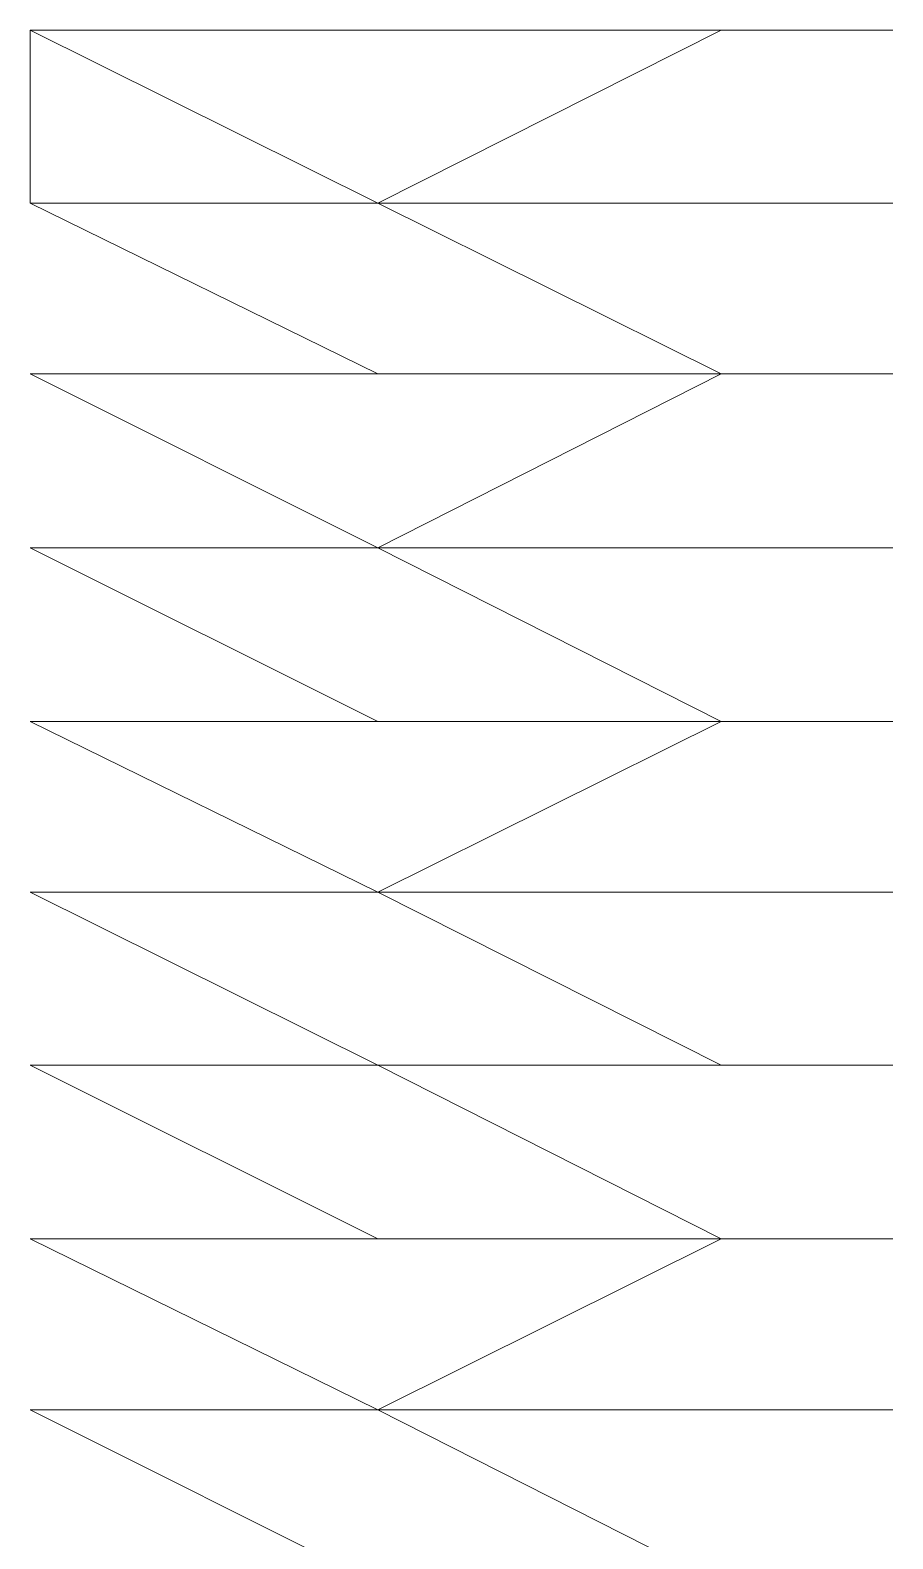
# Model space of a CAD drawing. Header units: millimetres. Extents: x 0 to 17945, y -132 to 1785.
# Drawn here: x 9918.867 to 9919.531, y 130.414 to 131.574 of the extents above; entities that cross this region are included whole.
import ezdxf

# ---------------------------------------------------------------- set-up
doc = ezdxf.new("R2010")
doc.units = ezdxf.units.MM

# ---------------------------------------------------------------- blocks, each defined once
blk = doc.blocks.new('TCR_GROWATT_40KTL3_X_FRONT')
at = {"color": 1, "lineweight": 9}
for points in [[(474.6896, 131.5743), (474.9572, 131.5743), (475.2215, 131.5743), (475.3534, 131.5743)], [(475.3534, 131.5743), (475.0886, 131.5743), (474.8234, 131.5743), (474.6896, 131.5743)], [(474.6896, 131.5743), (474.9572, 131.5743), (475.2215, 131.5743), (475.3534, 131.5743)], [(475.3534, 131.5743), (475.0886, 131.5743), (474.8234, 131.5743), (474.6896, 131.5743)], [(474.6896, 131.5743), (474.9572, 131.5743), (475.2215, 131.5743), (475.3534, 131.5743)], [(475.3534, 131.5743), (475.0886, 131.5743), (474.8234, 131.5743), (474.6896, 131.5743)], [(474.6896, 131.5743), (474.9572, 131.5743), (475.2215, 131.5743), (475.3534, 131.5743)], [(475.3534, 131.5743), (475.0886, 131.5743), (474.8234, 131.5743), (474.6896, 131.5743)], [(474.6896, 131.5743), (474.9572, 131.5743), (475.2215, 131.5743), (475.3534, 131.5743)], [(475.3534, 131.5743), (475.0886, 131.5743), (474.8234, 131.5743), (474.6896, 131.5743)], [(474.6896, 131.5743), (474.9572, 131.5743), (475.2215, 131.5743), (475.3534, 131.5743)], [(475.3534, 131.5743), (475.0886, 131.5743), (474.8234, 131.5743), (474.6896, 131.5743)], [(474.6896, 131.5743), (474.9572, 131.5743), (475.2215, 131.5743), (475.3534, 131.5743)], [(475.3534, 131.5743), (475.0886, 131.5743), (474.8234, 131.5743), (474.6896, 131.5743)], [(474.6896, 131.5743), (474.9572, 131.5743), (475.2215, 131.5743), (475.3534, 131.5743)], [(475.3534, 131.5743), (475.0886, 131.5743), (474.8234, 131.5743), (474.6896, 131.5743)], [(474.6896, 131.5743), (474.9572, 131.5743), (475.2215, 131.5743), (475.3534, 131.5743)], [(475.3534, 131.5743), (475.0886, 131.5743), (474.8234, 131.5743), (474.6896, 131.5743)], [(474.6896, 131.5743), (474.9572, 131.5743), (475.2215, 131.5743), (475.3534, 131.5743)], [(475.3534, 131.5743), (475.0886, 131.5743), (474.8234, 131.5743), (474.6896, 131.5743)], [(474.6896, 131.5743), (474.9572, 131.5743), (475.2215, 131.5743), (475.3534, 131.5743)], [(475.3534, 131.5743), (475.0886, 131.5743), (474.8234, 131.5743), (474.6896, 131.5743)], [(474.6896, 131.5743), (474.9572, 131.5743), (475.2215, 131.5743), (475.3534, 131.5743)], [(475.3534, 131.5743), (475.0886, 131.5743), (474.8234, 131.5743), (474.6896, 131.5743)], [(474.6896, 131.5743), (474.9572, 131.5743), (475.2215, 131.5743), (475.3534, 131.5743)], [(475.3534, 131.5743), (475.0886, 131.5743), (474.8234, 131.5743), (474.6896, 131.5743)], [(474.6896, 131.5743), (474.9572, 131.5743), (475.2215, 131.5743), (475.3534, 131.5743)], [(475.3534, 131.5743), (475.0886, 131.5743), (474.8234, 131.5743), (474.6896, 131.5743)], [(474.6896, 131.5743), (474.9572, 131.5743), (475.2215, 131.5743), (475.3534, 131.5743)], [(475.3534, 131.5743), (475.0886, 131.5743), (474.8234, 131.5743), (474.6896, 131.5743)], [(474.6896, 131.5743), (474.9572, 131.5743), (475.2215, 131.5743), (475.3534, 131.5743)], [(475.3534, 131.5743), (475.0886, 131.5743), (474.8234, 131.5743), (474.6896, 131.5743)], [(474.6896, 131.5743), (474.9572, 131.5743), (475.2215, 131.5743), (475.3534, 131.5743)], [(475.3534, 131.5743), (475.0886, 131.5743), (474.8234, 131.5743), (474.6896, 131.5743)], [(474.6896, 131.5743), (474.9572, 131.5743), (475.2215, 131.5743), (475.3534, 131.5743)], [(475.3534, 131.5743), (475.0886, 131.5743), (474.8234, 131.5743), (474.6896, 131.5743)], [(474.6896, 131.5743), (474.9572, 131.5743), (475.2215, 131.5743), (475.3534, 131.5743)], [(475.3534, 131.5743), (475.0886, 131.5743), (474.8234, 131.5743), (474.6896, 131.5743)], [(474.6896, 131.5743), (474.9572, 131.5743), (475.2215, 131.5743), (475.3534, 131.5743)], [(475.3534, 131.5743), (475.0886, 131.5743), (474.8234, 131.5743), (474.6896, 131.5743)], [(474.6896, 131.5743), (474.9572, 131.5743), (475.2215, 131.5743), (475.3534, 131.5743)], [(475.3534, 131.5743), (475.0886, 131.5743), (474.8234, 131.5743), (474.6896, 131.5743)], [(474.6896, 131.5743), (474.9572, 131.5743), (475.2215, 131.5743), (475.3534, 131.5743)], [(475.3534, 131.5743), (475.0886, 131.5743), (474.8234, 131.5743), (474.6896, 131.5743)], [(474.6896, 131.5743), (474.9572, 131.5743), (475.2215, 131.5743), (475.3534, 131.5743)], [(475.3534, 131.5743), (475.0886, 131.5743), (474.8234, 131.5743), (474.6896, 131.5743)], [(474.6896, 131.5743), (474.9572, 131.5743), (475.2215, 131.5743), (475.3534, 131.5743)], [(475.3534, 131.5743), (475.0886, 131.5743), (474.8234, 131.5743), (474.6896, 131.5743)], [(474.6896, 131.5743), (474.9572, 131.5743), (475.2215, 131.5743), (475.3534, 131.5743)], [(475.3534, 131.5743), (475.0886, 131.5743), (474.8234, 131.5743), (474.6896, 131.5743)], [(474.6896, 131.5743), (474.9572, 131.5743), (475.2215, 131.5743), (475.3534, 131.5743)], [(475.3534, 131.5743), (475.0886, 131.5743), (474.8234, 131.5743), (474.6896, 131.5743)], [(474.6896, 131.5743), (474.9572, 131.5743), (475.2215, 131.5743), (475.3534, 131.5743)], [(475.3534, 131.5743), (475.0886, 131.5743), (474.8234, 131.5743), (474.6896, 131.5743)], [(474.6896, 131.5743), (474.9572, 131.5743), (475.2215, 131.5743), (475.3534, 131.5743)], [(475.3534, 131.5743), (475.0886, 131.5743), (474.8234, 131.5743), (474.6896, 131.5743)], [(474.6896, 131.5743), (474.9572, 131.5743), (475.2215, 131.5743), (475.3534, 131.5743)], [(475.3534, 131.5743), (475.0886, 131.5743), (474.8234, 131.5743), (474.6896, 131.5743)], [(474.6896, 131.5743), (474.9572, 131.5743), (475.2215, 131.5743), (475.3534, 131.5743)], [(475.3534, 131.5743), (475.0886, 131.5743), (474.8234, 131.5743), (474.6896, 131.5743)], [(474.6896, 131.4411), (474.9572, 131.4411), (475.2215, 131.4411), (475.3534, 131.4411)], [(475.3534, 131.4411), (475.0886, 131.4411), (474.8234, 131.4411), (474.6896, 131.4411)], [(474.6896, 131.4411), (474.9572, 131.4411), (475.2215, 131.4411), (475.3534, 131.4411)], [(475.3534, 131.4411), (475.0886, 131.4411), (474.8234, 131.4411), (474.6896, 131.4411)], [(474.6896, 131.4411), (474.9572, 131.4411), (475.2215, 131.4411), (475.3534, 131.4411)], [(475.3534, 131.4411), (475.0886, 131.4411), (474.8234, 131.4411), (474.6896, 131.4411)], [(474.6896, 131.4411), (474.9572, 131.4411), (475.2215, 131.4411), (475.3534, 131.4411)], [(475.3534, 131.4411), (475.0886, 131.4411), (474.8234, 131.4411), (474.6896, 131.4411)], [(474.6896, 131.4411), (474.9572, 131.4411), (475.2215, 131.4411), (475.3534, 131.4411)], [(475.3534, 131.4411), (475.0886, 131.4411), (474.8234, 131.4411), (474.6896, 131.4411)], [(474.6896, 131.4411), (474.9572, 131.4411), (475.2215, 131.4411), (475.3534, 131.4411)], [(475.3534, 131.4411), (475.0886, 131.4411), (474.8234, 131.4411), (474.6896, 131.4411)], [(474.6896, 131.4411), (474.9572, 131.4411), (475.2215, 131.4411), (475.3534, 131.4411)], [(475.3534, 131.4411), (475.0886, 131.4411), (474.8234, 131.4411), (474.6896, 131.4411)], [(474.6896, 131.4411), (474.9572, 131.4411), (475.2215, 131.4411), (475.3534, 131.4411)], [(475.3534, 131.4411), (475.0886, 131.4411), (474.8234, 131.4411), (474.6896, 131.4411)], [(474.6896, 131.4411), (474.9572, 131.4411), (475.2215, 131.4411), (475.3534, 131.4411)], [(475.3534, 131.4411), (475.0886, 131.4411), (474.8234, 131.4411), (474.6896, 131.4411)], [(474.6896, 131.4411), (474.9572, 131.4411), (475.2215, 131.4411), (475.3534, 131.4411)], [(475.3534, 131.4411), (475.0886, 131.4411), (474.8234, 131.4411), (474.6896, 131.4411)], [(474.6896, 131.4411), (474.9572, 131.4411), (475.2215, 131.4411), (475.3534, 131.4411)], [(475.3534, 131.4411), (475.0886, 131.4411), (474.8234, 131.4411), (474.6896, 131.4411)], [(474.6896, 131.4411), (474.9572, 131.4411), (475.2215, 131.4411), (475.3534, 131.4411)], [(475.3534, 131.4411), (475.0886, 131.4411), (474.8234, 131.4411), (474.6896, 131.4411)], [(474.6896, 131.4411), (474.9572, 131.4411), (475.2215, 131.4411), (475.3534, 131.4411)], [(475.3534, 131.4411), (475.0886, 131.4411), (474.8234, 131.4411), (474.6896, 131.4411)], [(474.6896, 131.4411), (474.9572, 131.4411), (475.2215, 131.4411), (475.3534, 131.4411)], [(475.3534, 131.4411), (475.0886, 131.4411), (474.8234, 131.4411), (474.6896, 131.4411)], [(474.6896, 131.4411), (474.9572, 131.4411), (475.2215, 131.4411), (475.3534, 131.4411)], [(475.3534, 131.4411), (475.0886, 131.4411), (474.8234, 131.4411), (474.6896, 131.4411)], [(474.6896, 131.31), (474.9572, 131.31), (475.2215, 131.31), (475.3534, 131.31)], [(475.3534, 131.31), (475.0886, 131.31), (474.8234, 131.31), (474.6896, 131.31)], [(474.6896, 131.31), (474.9572, 131.31), (475.2215, 131.31), (475.3534, 131.31)], [(475.3534, 131.31), (475.0886, 131.31), (474.8234, 131.31), (474.6896, 131.31)], [(474.6896, 131.31), (474.9572, 131.31), (475.2215, 131.31), (475.3534, 131.31)], [(475.3534, 131.31), (475.0886, 131.31), (474.8234, 131.31), (474.6896, 131.31)], [(474.6896, 131.31), (474.9572, 131.31), (475.2215, 131.31), (475.3534, 131.31)], [(475.3534, 131.31), (475.0886, 131.31), (474.8234, 131.31), (474.6896, 131.31)], [(474.6896, 131.31), (474.9572, 131.31), (475.2215, 131.31), (475.3534, 131.31)], [(475.3534, 131.31), (475.0886, 131.31), (474.8234, 131.31), (474.6896, 131.31)], [(474.6896, 131.31), (474.9572, 131.31), (475.2215, 131.31), (475.3534, 131.31)], [(475.3534, 131.31), (475.0886, 131.31), (474.8234, 131.31), (474.6896, 131.31)], [(474.6896, 131.31), (474.9572, 131.31), (475.2215, 131.31), (475.3534, 131.31)], [(475.3534, 131.31), (475.0886, 131.31), (474.8234, 131.31), (474.6896, 131.31)], [(474.6896, 131.31), (474.9572, 131.31), (475.2215, 131.31), (475.3534, 131.31)], [(475.3534, 131.31), (475.0886, 131.31), (474.8234, 131.31), (474.6896, 131.31)], [(474.6896, 131.31), (474.9572, 131.31), (475.2215, 131.31), (475.3534, 131.31)], [(475.3534, 131.31), (475.0886, 131.31), (474.8234, 131.31), (474.6896, 131.31)], [(474.6896, 131.31), (474.9572, 131.31), (475.2215, 131.31), (475.3534, 131.31)], [(475.3534, 131.31), (475.0886, 131.31), (474.8234, 131.31), (474.6896, 131.31)], [(474.6896, 131.31), (474.9572, 131.31), (475.2215, 131.31), (475.3534, 131.31)], [(475.3534, 131.31), (475.0886, 131.31), (474.8234, 131.31), (474.6896, 131.31)], [(474.6896, 131.31), (474.9572, 131.31), (475.2215, 131.31), (475.3534, 131.31)], [(475.3534, 131.31), (475.0886, 131.31), (474.8234, 131.31), (474.6896, 131.31)], [(474.6896, 131.31), (474.9572, 131.31), (475.2215, 131.31), (475.3534, 131.31)], [(475.3534, 131.31), (475.0886, 131.31), (474.8234, 131.31), (474.6896, 131.31)], [(474.6896, 131.31), (474.9572, 131.31), (475.2215, 131.31), (475.3534, 131.31)], [(475.3534, 131.31), (475.0886, 131.31), (474.8234, 131.31), (474.6896, 131.31)], [(474.6896, 131.31), (474.9572, 131.31), (475.2215, 131.31), (475.3534, 131.31)], [(475.3534, 131.31), (475.0886, 131.31), (474.8234, 131.31), (474.6896, 131.31)], [(474.6896, 131.31), (474.9572, 131.31), (475.2215, 131.31), (475.3534, 131.31)], [(475.3534, 131.31), (475.0886, 131.31), (474.8234, 131.31), (474.6896, 131.31)], [(474.6896, 131.31), (474.9572, 131.31), (475.2215, 131.31), (475.3534, 131.31)], [(475.3534, 131.31), (475.0886, 131.31), (474.8234, 131.31), (474.6896, 131.31)], [(474.6896, 131.31), (474.9572, 131.31), (475.2215, 131.31), (475.3534, 131.31)], [(475.3534, 131.31), (475.0886, 131.31), (474.8234, 131.31), (474.6896, 131.31)], [(474.6896, 131.31), (474.9572, 131.31), (475.2215, 131.31), (475.3534, 131.31)], [(475.3534, 131.31), (475.0886, 131.31), (474.8234, 131.31), (474.6896, 131.31)], [(474.6896, 131.1762), (474.9572, 131.1762), (475.2215, 131.1762), (475.3534, 131.1762)], [(475.3534, 131.1762), (475.0886, 131.1762), (474.8234, 131.1762), (474.6896, 131.1762)], [(474.6896, 131.1762), (474.9572, 131.1762), (475.2215, 131.1762), (475.3534, 131.1762)], [(475.3534, 131.1762), (475.0886, 131.1762), (474.8234, 131.1762), (474.6896, 131.1762)], [(474.6896, 131.1762), (474.9572, 131.1762), (475.2215, 131.1762), (475.3534, 131.1762)], [(475.3534, 131.1762), (475.0886, 131.1762), (474.8234, 131.1762), (474.6896, 131.1762)], [(474.6896, 131.1762), (474.9572, 131.1762), (475.2215, 131.1762), (475.3534, 131.1762)], [(475.3534, 131.1762), (475.0886, 131.1762), (474.8234, 131.1762), (474.6896, 131.1762)], [(474.6896, 131.1762), (474.9572, 131.1762), (475.2215, 131.1762), (475.3534, 131.1762)], [(475.3534, 131.1762), (475.0886, 131.1762), (474.8234, 131.1762), (474.6896, 131.1762)], [(474.6896, 131.1762), (474.9572, 131.1762), (475.2215, 131.1762), (475.3534, 131.1762)], [(475.3534, 131.1762), (475.0886, 131.1762), (474.8234, 131.1762), (474.6896, 131.1762)], [(474.6896, 131.1762), (474.9572, 131.1762), (475.2215, 131.1762), (475.3534, 131.1762)], [(475.3534, 131.1762), (475.0886, 131.1762), (474.8234, 131.1762), (474.6896, 131.1762)], [(474.6896, 131.1762), (474.9572, 131.1762), (475.2215, 131.1762), (475.3534, 131.1762)], [(475.3534, 131.1762), (475.0886, 131.1762), (474.8234, 131.1762), (474.6896, 131.1762)], [(474.6896, 131.1762), (474.9572, 131.1762), (475.2215, 131.1762), (475.3534, 131.1762)], [(475.3534, 131.1762), (475.0886, 131.1762), (474.8234, 131.1762), (474.6896, 131.1762)], [(474.6896, 131.1762), (474.9572, 131.1762), (475.2215, 131.1762), (475.3534, 131.1762)], [(475.3534, 131.1762), (475.0886, 131.1762), (474.8234, 131.1762), (474.6896, 131.1762)], [(474.6896, 131.1762), (474.9572, 131.1762), (475.2215, 131.1762), (475.3534, 131.1762)], [(475.3534, 131.1762), (475.0886, 131.1762), (474.8234, 131.1762), (474.6896, 131.1762)], [(474.6896, 131.1762), (474.9572, 131.1762), (475.2215, 131.1762), (475.3534, 131.1762)], [(475.3534, 131.1762), (475.0886, 131.1762), (474.8234, 131.1762), (474.6896, 131.1762)], [(474.6896, 131.1762), (474.9572, 131.1762), (475.2215, 131.1762), (475.3534, 131.1762)], [(475.3534, 131.1762), (475.0886, 131.1762), (474.8234, 131.1762), (474.6896, 131.1762)], [(474.6896, 131.1762), (474.9572, 131.1762), (475.2215, 131.1762), (475.3534, 131.1762)], [(475.3534, 131.1762), (475.0886, 131.1762), (474.8234, 131.1762), (474.6896, 131.1762)], [(474.6896, 131.1762), (474.9572, 131.1762), (475.2215, 131.1762), (475.3534, 131.1762)], [(475.3534, 131.1762), (475.0886, 131.1762), (474.8234, 131.1762), (474.6896, 131.1762)], [(474.6896, 131.1762), (474.9572, 131.1762), (475.2215, 131.1762), (475.3534, 131.1762)], [(475.3534, 131.1762), (475.0886, 131.1762), (474.8234, 131.1762), (474.6896, 131.1762)], [(474.6896, 131.1762), (474.9572, 131.1762), (475.2215, 131.1762), (475.3534, 131.1762)], [(475.3534, 131.1762), (475.0886, 131.1762), (474.8234, 131.1762), (474.6896, 131.1762)], [(474.6896, 131.1762), (474.9572, 131.1762), (475.2215, 131.1762), (475.3534, 131.1762)], [(475.3534, 131.1762), (475.0886, 131.1762), (474.8234, 131.1762), (474.6896, 131.1762)], [(474.6896, 131.1762), (474.9572, 131.1762), (475.2215, 131.1762), (475.3534, 131.1762)], [(475.3534, 131.1762), (475.0886, 131.1762), (474.8234, 131.1762), (474.6896, 131.1762)], [(474.6896, 131.1762), (474.9572, 131.1762), (475.2215, 131.1762), (475.3534, 131.1762)], [(475.3534, 131.1762), (475.0886, 131.1762), (474.8234, 131.1762), (474.6896, 131.1762)], [(474.6896, 131.1762), (474.9572, 131.1762), (475.2215, 131.1762), (475.3534, 131.1762)], [(475.3534, 131.1762), (475.0886, 131.1762), (474.8234, 131.1762), (474.6896, 131.1762)], [(474.6896, 131.1762), (474.9572, 131.1762), (475.2215, 131.1762), (475.3534, 131.1762)], [(475.3534, 131.1762), (475.0886, 131.1762), (474.8234, 131.1762), (474.6896, 131.1762)], [(474.6896, 131.1762), (474.9572, 131.1762), (475.2215, 131.1762), (475.3534, 131.1762)], [(475.3534, 131.1762), (475.0886, 131.1762), (474.8234, 131.1762), (474.6896, 131.1762)], [(474.6896, 131.1762), (474.9572, 131.1762), (475.2215, 131.1762), (475.3534, 131.1762)], [(475.3534, 131.1762), (475.0886, 131.1762), (474.8234, 131.1762), (474.6896, 131.1762)], [(474.6896, 131.1762), (474.9572, 131.1762), (475.2215, 131.1762), (475.3534, 131.1762)], [(475.3534, 131.1762), (475.0886, 131.1762), (474.8234, 131.1762), (474.6896, 131.1762)], [(474.6896, 131.1762), (474.9572, 131.1762), (475.2215, 131.1762), (475.3534, 131.1762)], [(475.3534, 131.1762), (475.0886, 131.1762), (474.8234, 131.1762), (474.6896, 131.1762)], [(474.6896, 131.1762), (474.9572, 131.1762), (475.2215, 131.1762), (475.3534, 131.1762)], [(475.3534, 131.1762), (475.0886, 131.1762), (474.8234, 131.1762), (474.6896, 131.1762)], [(474.6896, 131.1762), (474.9572, 131.1762), (475.2215, 131.1762), (475.3534, 131.1762)], [(475.3534, 131.1762), (475.0886, 131.1762), (474.8234, 131.1762), (474.6896, 131.1762)], [(474.6896, 131.1762), (474.9572, 131.1762), (475.2215, 131.1762), (475.3534, 131.1762)], [(475.3534, 131.1762), (475.0886, 131.1762), (474.8234, 131.1762), (474.6896, 131.1762)], [(474.6896, 131.1762), (474.9572, 131.1762), (475.2215, 131.1762), (475.3534, 131.1762)], [(475.3534, 131.1762), (475.0886, 131.1762), (474.8234, 131.1762), (474.6896, 131.1762)], [(474.6896, 131.1762), (474.9572, 131.1762), (475.2215, 131.1762), (475.3534, 131.1762)], [(475.3534, 131.1762), (475.0886, 131.1762), (474.8234, 131.1762), (474.6896, 131.1762)], [(474.6896, 131.0425), (474.9572, 131.0425), (475.2215, 131.0425), (475.3534, 131.0425)], [(475.3534, 131.0425), (475.0886, 131.0425), (474.8234, 131.0425), (474.6896, 131.0425)], [(474.6896, 131.0425), (474.9572, 131.0425), (475.2215, 131.0425), (475.3534, 131.0425)], [(475.3534, 131.0425), (475.0886, 131.0425), (474.8234, 131.0425), (474.6896, 131.0425)], [(474.6896, 131.0425), (474.9572, 131.0425), (475.2215, 131.0425), (475.3534, 131.0425)], [(475.3534, 131.0425), (475.0886, 131.0425), (474.8234, 131.0425), (474.6896, 131.0425)], [(474.6896, 131.0425), (474.9572, 131.0425), (475.2215, 131.0425), (475.3534, 131.0425)], [(475.3534, 131.0425), (475.0886, 131.0425), (474.8234, 131.0425), (474.6896, 131.0425)], [(474.6896, 131.0425), (474.9572, 131.0425), (475.2215, 131.0425), (475.3534, 131.0425)], [(475.3534, 131.0425), (475.0886, 131.0425), (474.8234, 131.0425), (474.6896, 131.0425)], [(474.6896, 131.0425), (474.9572, 131.0425), (475.2215, 131.0425), (475.3534, 131.0425)], [(475.3534, 131.0425), (475.0886, 131.0425), (474.8234, 131.0425), (474.6896, 131.0425)], [(474.6896, 131.0425), (474.9572, 131.0425), (475.2215, 131.0425), (475.3534, 131.0425)], [(475.3534, 131.0425), (475.0886, 131.0425), (474.8234, 131.0425), (474.6896, 131.0425)], [(474.6896, 131.0425), (474.9572, 131.0425), (475.2215, 131.0425), (475.3534, 131.0425)], [(475.3534, 131.0425), (475.0886, 131.0425), (474.8234, 131.0425), (474.6896, 131.0425)], [(474.6896, 131.0425), (474.9572, 131.0425), (475.2215, 131.0425), (475.3534, 131.0425)], [(475.3534, 131.0425), (475.0886, 131.0425), (474.8234, 131.0425), (474.6896, 131.0425)], [(474.6896, 131.0425), (474.9572, 131.0425), (475.2215, 131.0425), (475.3534, 131.0425)], [(475.3534, 131.0425), (475.0886, 131.0425), (474.8234, 131.0425), (474.6896, 131.0425)], [(474.6896, 131.0425), (474.9572, 131.0425), (475.2215, 131.0425), (475.3534, 131.0425)], [(475.3534, 131.0425), (475.0886, 131.0425), (474.8234, 131.0425), (474.6896, 131.0425)], [(474.6896, 131.0425), (474.9572, 131.0425), (475.2215, 131.0425), (475.3534, 131.0425)], [(475.3534, 131.0425), (475.0886, 131.0425), (474.8234, 131.0425), (474.6896, 131.0425)], [(474.6896, 131.0425), (474.9572, 131.0425), (475.2215, 131.0425), (475.3534, 131.0425)], [(475.3534, 131.0425), (475.0886, 131.0425), (474.8234, 131.0425), (474.6896, 131.0425)], [(474.6896, 131.0425), (474.9572, 131.0425), (475.2215, 131.0425), (475.3534, 131.0425)], [(475.3534, 131.0425), (475.0886, 131.0425), (474.8234, 131.0425), (474.6896, 131.0425)], [(474.6896, 131.0425), (474.9572, 131.0425), (475.2215, 131.0425), (475.3534, 131.0425)], [(475.3534, 131.0425), (475.0886, 131.0425), (474.8234, 131.0425), (474.6896, 131.0425)], [(474.6896, 131.0425), (474.9572, 131.0425), (475.2215, 131.0425), (475.3534, 131.0425)], [(475.3534, 131.0425), (475.0886, 131.0425), (474.8234, 131.0425), (474.6896, 131.0425)], [(474.6896, 131.0425), (474.9572, 131.0425), (475.2215, 131.0425), (475.3534, 131.0425)], [(475.3534, 131.0425), (475.0886, 131.0425), (474.8234, 131.0425), (474.6896, 131.0425)], [(474.6896, 131.0425), (474.9572, 131.0425), (475.2215, 131.0425), (475.3534, 131.0425)], [(475.3534, 131.0425), (475.0886, 131.0425), (474.8234, 131.0425), (474.6896, 131.0425)], [(474.6896, 131.0425), (474.9572, 131.0425), (475.2215, 131.0425), (475.3534, 131.0425)], [(475.3534, 131.0425), (475.0886, 131.0425), (474.8234, 131.0425), (474.6896, 131.0425)], [(474.6896, 131.0425), (474.9572, 131.0425), (475.2215, 131.0425), (475.3534, 131.0425)], [(475.3534, 131.0425), (475.0886, 131.0425), (474.8234, 131.0425), (474.6896, 131.0425)], [(474.6896, 131.0425), (474.9572, 131.0425), (475.2215, 131.0425), (475.3534, 131.0425)], [(475.3534, 131.0425), (475.0886, 131.0425), (474.8234, 131.0425), (474.6896, 131.0425)], [(474.6896, 131.0425), (474.9572, 131.0425), (475.2215, 131.0425), (475.3534, 131.0425)], [(475.3534, 131.0425), (475.0886, 131.0425), (474.8234, 131.0425), (474.6896, 131.0425)], [(474.6896, 131.0425), (474.9572, 131.0425), (475.2215, 131.0425), (475.3534, 131.0425)], [(475.3534, 131.0425), (475.0886, 131.0425), (474.8234, 131.0425), (474.6896, 131.0425)], [(474.6896, 131.0425), (474.9572, 131.0425), (475.2215, 131.0425), (475.3534, 131.0425)], [(475.3534, 131.0425), (475.0886, 131.0425), (474.8234, 131.0425), (474.6896, 131.0425)], [(474.6896, 131.0425), (474.9572, 131.0425), (475.2215, 131.0425), (475.3534, 131.0425)], [(475.3534, 131.0425), (475.0886, 131.0425), (474.8234, 131.0425), (474.6896, 131.0425)], [(474.6896, 131.0425), (474.9572, 131.0425), (475.2215, 131.0425), (475.3534, 131.0425)], [(475.3534, 131.0425), (475.0886, 131.0425), (474.8234, 131.0425), (474.6896, 131.0425)], [(474.6896, 131.0425), (474.9572, 131.0425), (475.2215, 131.0425), (475.3534, 131.0425)], [(475.3534, 131.0425), (475.0886, 131.0425), (474.8234, 131.0425), (474.6896, 131.0425)], [(474.6896, 130.9111), (474.9572, 130.9111), (475.2215, 130.9111), (475.3534, 130.9111)], [(475.3534, 130.9111), (475.0886, 130.9111), (474.8234, 130.9111), (474.6896, 130.9111)], [(474.6896, 130.9111), (474.9572, 130.9111), (475.2215, 130.9111), (475.3534, 130.9111)], [(475.3534, 130.9111), (475.0886, 130.9111), (474.8234, 130.9111), (474.6896, 130.9111)], [(474.6896, 130.9111), (474.9572, 130.9111), (475.2215, 130.9111), (475.3534, 130.9111)], [(475.3534, 130.9111), (475.0886, 130.9111), (474.8234, 130.9111), (474.6896, 130.9111)], [(474.6896, 130.9111), (474.9572, 130.9111), (475.2215, 130.9111), (475.3534, 130.9111)], [(475.3534, 130.9111), (475.0886, 130.9111), (474.8234, 130.9111), (474.6896, 130.9111)], [(474.6896, 130.9111), (474.9572, 130.9111), (475.2215, 130.9111), (475.3534, 130.9111)], [(475.3534, 130.9111), (475.0886, 130.9111), (474.8234, 130.9111), (474.6896, 130.9111)], [(474.6896, 130.9111), (474.9572, 130.9111), (475.2215, 130.9111), (475.3534, 130.9111)], [(475.3534, 130.9111), (475.0886, 130.9111), (474.8234, 130.9111), (474.6896, 130.9111)], [(474.6896, 130.9111), (474.9572, 130.9111), (475.2215, 130.9111), (475.3534, 130.9111)], [(475.3534, 130.9111), (475.0886, 130.9111), (474.8234, 130.9111), (474.6896, 130.9111)], [(474.6896, 130.9111), (474.9572, 130.9111), (475.2215, 130.9111), (475.3534, 130.9111)], [(475.3534, 130.9111), (475.0886, 130.9111), (474.8234, 130.9111), (474.6896, 130.9111)], [(474.6896, 130.9111), (474.9572, 130.9111), (475.2215, 130.9111), (475.3534, 130.9111)], [(475.3534, 130.9111), (475.0886, 130.9111), (474.8234, 130.9111), (474.6896, 130.9111)], [(474.6896, 130.9111), (474.9572, 130.9111), (475.2215, 130.9111), (475.3534, 130.9111)], [(475.3534, 130.9111), (475.0886, 130.9111), (474.8234, 130.9111), (474.6896, 130.9111)], [(474.6896, 130.9111), (474.9572, 130.9111), (475.2215, 130.9111), (475.3534, 130.9111)], [(475.3534, 130.9111), (475.0886, 130.9111), (474.8234, 130.9111), (474.6896, 130.9111)], [(474.6896, 130.9111), (474.9572, 130.9111), (475.2215, 130.9111), (475.3534, 130.9111)], [(475.3534, 130.9111), (475.0886, 130.9111), (474.8234, 130.9111), (474.6896, 130.9111)], [(474.6896, 130.9111), (474.9572, 130.9111), (475.2215, 130.9111), (475.3534, 130.9111)], [(475.3534, 130.9111), (475.0886, 130.9111), (474.8234, 130.9111), (474.6896, 130.9111)], [(474.6896, 130.9111), (474.9572, 130.9111), (475.2215, 130.9111), (475.3534, 130.9111)], [(475.3534, 130.9111), (475.0886, 130.9111), (474.8234, 130.9111), (474.6896, 130.9111)], [(474.6896, 130.9111), (474.9572, 130.9111), (475.2215, 130.9111), (475.3534, 130.9111)], [(475.3534, 130.9111), (475.0886, 130.9111), (474.8234, 130.9111), (474.6896, 130.9111)], [(474.6896, 130.9111), (474.9572, 130.9111), (475.2215, 130.9111), (475.3534, 130.9111)], [(475.3534, 130.9111), (475.0886, 130.9111), (474.8234, 130.9111), (474.6896, 130.9111)], [(474.6896, 130.9111), (474.9572, 130.9111), (475.2215, 130.9111), (475.3534, 130.9111)], [(475.3534, 130.9111), (475.0886, 130.9111), (474.8234, 130.9111), (474.6896, 130.9111)], [(474.6896, 130.9111), (474.9572, 130.9111), (475.2215, 130.9111), (475.3534, 130.9111)], [(475.3534, 130.9111), (475.0886, 130.9111), (474.8234, 130.9111), (474.6896, 130.9111)], [(474.6896, 130.7782), (474.9572, 130.7782), (475.2215, 130.7782), (475.3534, 130.7782)], [(475.3534, 130.7782), (475.0886, 130.7782), (474.8234, 130.7782), (474.6896, 130.7782)], [(474.6896, 130.7782), (474.9572, 130.7782), (475.2215, 130.7782), (475.3534, 130.7782)], [(475.3534, 130.7782), (475.0886, 130.7782), (474.8234, 130.7782), (474.6896, 130.7782)], [(474.6896, 130.7782), (474.9572, 130.7782), (475.2215, 130.7782), (475.3534, 130.7782)], [(475.3534, 130.7782), (475.0886, 130.7782), (474.8234, 130.7782), (474.6896, 130.7782)], [(474.6896, 130.7782), (474.9572, 130.7782), (475.2215, 130.7782), (475.3534, 130.7782)], [(475.3534, 130.7782), (475.0886, 130.7782), (474.8234, 130.7782), (474.6896, 130.7782)], [(474.6896, 130.7782), (474.9572, 130.7782), (475.2215, 130.7782), (475.3534, 130.7782)], [(475.3534, 130.7782), (475.0886, 130.7782), (474.8234, 130.7782), (474.6896, 130.7782)], [(474.6896, 130.7782), (474.9572, 130.7782), (475.2215, 130.7782), (475.3534, 130.7782)], [(475.3534, 130.7782), (475.0886, 130.7782), (474.8234, 130.7782), (474.6896, 130.7782)], [(474.6896, 130.7782), (474.9572, 130.7782), (475.2215, 130.7782), (475.3534, 130.7782)], [(475.3534, 130.7782), (475.0886, 130.7782), (474.8234, 130.7782), (474.6896, 130.7782)], [(474.6896, 130.7782), (474.9572, 130.7782), (475.2215, 130.7782), (475.3534, 130.7782)], [(475.3534, 130.7782), (475.0886, 130.7782), (474.8234, 130.7782), (474.6896, 130.7782)], [(474.6896, 130.7782), (474.9572, 130.7782), (475.2215, 130.7782), (475.3534, 130.7782)], [(475.3534, 130.7782), (475.0886, 130.7782), (474.8234, 130.7782), (474.6896, 130.7782)], [(474.6896, 130.7782), (474.9572, 130.7782), (475.2215, 130.7782), (475.3534, 130.7782)], [(475.3534, 130.7782), (475.0886, 130.7782), (474.8234, 130.7782), (474.6896, 130.7782)], [(474.6896, 130.7782), (474.9572, 130.7782), (475.2215, 130.7782), (475.3534, 130.7782)], [(475.3534, 130.7782), (475.0886, 130.7782), (474.8234, 130.7782), (474.6896, 130.7782)], [(474.6896, 130.7782), (474.9572, 130.7782), (475.2215, 130.7782), (475.3534, 130.7782)], [(475.3534, 130.7782), (475.0886, 130.7782), (474.8234, 130.7782), (474.6896, 130.7782)], [(474.6896, 130.7782), (474.9572, 130.7782), (475.2215, 130.7782), (475.3534, 130.7782)], [(475.3534, 130.7782), (475.0886, 130.7782), (474.8234, 130.7782), (474.6896, 130.7782)], [(474.6896, 130.7782), (474.9572, 130.7782), (475.2215, 130.7782), (475.3534, 130.7782)], [(475.3534, 130.7782), (475.0886, 130.7782), (474.8234, 130.7782), (474.6896, 130.7782)], [(474.6896, 130.7782), (474.9572, 130.7782), (475.2215, 130.7782), (475.3534, 130.7782)], [(475.3534, 130.7782), (475.0886, 130.7782), (474.8234, 130.7782), (474.6896, 130.7782)], [(474.6896, 130.6444), (474.9572, 130.6444), (475.2215, 130.6444), (475.3534, 130.6444)], [(475.3534, 130.6444), (475.0886, 130.6444), (474.8234, 130.6444), (474.6896, 130.6444)], [(474.6896, 130.6444), (474.9572, 130.6444), (475.2215, 130.6444), (475.3534, 130.6444)], [(475.3534, 130.6444), (475.0886, 130.6444), (474.8234, 130.6444), (474.6896, 130.6444)], [(474.6896, 130.6444), (474.9572, 130.6444), (475.2215, 130.6444), (475.3534, 130.6444)], [(475.3534, 130.6444), (475.0886, 130.6444), (474.8234, 130.6444), (474.6896, 130.6444)], [(474.6896, 130.6444), (474.9572, 130.6444), (475.2215, 130.6444), (475.3534, 130.6444)], [(475.3534, 130.6444), (475.0886, 130.6444), (474.8234, 130.6444), (474.6896, 130.6444)], [(474.6896, 130.6444), (474.9572, 130.6444), (475.2215, 130.6444), (475.3534, 130.6444)], [(475.3534, 130.6444), (475.0886, 130.6444), (474.8234, 130.6444), (474.6896, 130.6444)], [(474.6896, 130.6444), (474.9572, 130.6444), (475.2215, 130.6444), (475.3534, 130.6444)], [(475.3534, 130.6444), (475.0886, 130.6444), (474.8234, 130.6444), (474.6896, 130.6444)], [(474.6896, 130.6444), (474.9572, 130.6444), (475.2215, 130.6444), (475.3534, 130.6444)], [(475.3534, 130.6444), (475.0886, 130.6444), (474.8234, 130.6444), (474.6896, 130.6444)], [(474.6896, 130.6444), (474.9572, 130.6444), (475.2215, 130.6444), (475.3534, 130.6444)], [(475.3534, 130.6444), (475.0886, 130.6444), (474.8234, 130.6444), (474.6896, 130.6444)], [(474.6896, 130.6444), (474.9572, 130.6444), (475.2215, 130.6444), (475.3534, 130.6444)], [(475.3534, 130.6444), (475.0886, 130.6444), (474.8234, 130.6444), (474.6896, 130.6444)], [(474.6896, 130.6444), (474.9572, 130.6444), (475.2215, 130.6444), (475.3534, 130.6444)], [(475.3534, 130.6444), (475.0886, 130.6444), (474.8234, 130.6444), (474.6896, 130.6444)], [(474.6896, 130.6444), (474.9572, 130.6444), (475.2215, 130.6444), (475.3534, 130.6444)], [(475.3534, 130.6444), (475.0886, 130.6444), (474.8234, 130.6444), (474.6896, 130.6444)], [(474.6896, 130.6444), (474.9572, 130.6444), (475.2215, 130.6444), (475.3534, 130.6444)], [(475.3534, 130.6444), (475.0886, 130.6444), (474.8234, 130.6444), (474.6896, 130.6444)], [(474.6896, 130.6444), (474.9572, 130.6444), (475.2215, 130.6444), (475.3534, 130.6444)], [(475.3534, 130.6444), (475.0886, 130.6444), (474.8234, 130.6444), (474.6896, 130.6444)], [(474.6896, 130.6444), (474.9572, 130.6444), (475.2215, 130.6444), (475.3534, 130.6444)], [(475.3534, 130.6444), (475.0886, 130.6444), (474.8234, 130.6444), (474.6896, 130.6444)], [(474.6896, 130.6444), (474.9572, 130.6444), (475.2215, 130.6444), (475.3534, 130.6444)], [(475.3534, 130.6444), (475.0886, 130.6444), (474.8234, 130.6444), (474.6896, 130.6444)], [(474.6896, 130.6444), (474.9572, 130.6444), (475.2215, 130.6444), (475.3534, 130.6444)], [(475.3534, 130.6444), (475.0886, 130.6444), (474.8234, 130.6444), (474.6896, 130.6444)], [(474.6896, 130.6444), (474.9572, 130.6444), (475.2215, 130.6444), (475.3534, 130.6444)], [(475.3534, 130.6444), (475.0886, 130.6444), (474.8234, 130.6444), (474.6896, 130.6444)], [(474.6896, 130.6444), (474.9572, 130.6444), (475.2215, 130.6444), (475.3534, 130.6444)], [(475.3534, 130.6444), (475.0886, 130.6444), (474.8234, 130.6444), (474.6896, 130.6444)], [(474.6896, 130.513), (474.9572, 130.513), (475.2215, 130.513), (475.3534, 130.513)], [(475.3534, 130.513), (475.0886, 130.513), (474.8234, 130.513), (474.6896, 130.513)], [(474.6896, 130.513), (474.9572, 130.513), (475.2215, 130.513), (475.3534, 130.513)], [(475.3534, 130.513), (475.0886, 130.513), (474.8234, 130.513), (474.6896, 130.513)], [(474.6896, 130.513), (474.9572, 130.513), (475.2215, 130.513), (475.3534, 130.513)], [(475.3534, 130.513), (475.0886, 130.513), (474.8234, 130.513), (474.6896, 130.513)], [(474.6896, 130.513), (474.9572, 130.513), (475.2215, 130.513), (475.3534, 130.513)], [(475.3534, 130.513), (475.0886, 130.513), (474.8234, 130.513), (474.6896, 130.513)], [(474.6896, 130.513), (474.9572, 130.513), (475.2215, 130.513), (475.3534, 130.513)], [(475.3534, 130.513), (475.0886, 130.513), (474.8234, 130.513), (474.6896, 130.513)], [(474.6896, 130.513), (474.9572, 130.513), (475.2215, 130.513), (475.3534, 130.513)], [(475.3534, 130.513), (475.0886, 130.513), (474.8234, 130.513), (474.6896, 130.513)], [(474.6896, 130.513), (474.9572, 130.513), (475.2215, 130.513), (475.3534, 130.513)], [(475.3534, 130.513), (475.0886, 130.513), (474.8234, 130.513), (474.6896, 130.513)], [(474.6896, 130.513), (474.9572, 130.513), (475.2215, 130.513), (475.3534, 130.513)], [(475.3534, 130.513), (475.0886, 130.513), (474.8234, 130.513), (474.6896, 130.513)], [(474.6896, 130.513), (474.9572, 130.513), (475.2215, 130.513), (475.3534, 130.513)], [(475.3534, 130.513), (475.0886, 130.513), (474.8234, 130.513), (474.6896, 130.513)], [(474.6896, 130.513), (474.9572, 130.513), (475.2215, 130.513), (475.3534, 130.513)], [(475.3534, 130.513), (475.0886, 130.513), (474.8234, 130.513), (474.6896, 130.513)], [(474.6896, 130.513), (474.9572, 130.513), (475.2215, 130.513), (475.3534, 130.513)], [(475.3534, 130.513), (475.0886, 130.513), (474.8234, 130.513), (474.6896, 130.513)], [(474.6896, 130.513), (474.9572, 130.513), (475.2215, 130.513), (475.3534, 130.513)], [(475.3534, 130.513), (475.0886, 130.513), (474.8234, 130.513), (474.6896, 130.513)], [(474.6896, 130.513), (474.9572, 130.513), (475.2215, 130.513), (475.3534, 130.513)], [(475.3534, 130.513), (475.0886, 130.513), (474.8234, 130.513), (474.6896, 130.513)], [(474.6896, 130.513), (474.9572, 130.513), (475.2215, 130.513), (475.3534, 130.513)], [(475.3534, 130.513), (475.0886, 130.513), (474.8234, 130.513), (474.6896, 130.513)], [(474.6896, 130.513), (474.9572, 130.513), (475.2215, 130.513), (475.3534, 130.513)], [(475.3534, 130.513), (475.0886, 130.513), (474.8234, 130.513), (474.6896, 130.513)], [(474.6896, 130.513), (474.9572, 130.513), (475.2215, 130.513), (475.3534, 130.513)], [(475.3534, 130.513), (475.0886, 130.513), (474.8234, 130.513), (474.6896, 130.513)]]:
    blk.add_lwpolyline(points, dxfattribs=at)
for points in [[(474.6896, 131.5743), (474.9572, 131.5743), (475.2215, 131.5743), (474.9572, 131.5743)], [(474.6896, 131.5743), (474.9572, 131.5743), (475.2215, 131.5743), (474.9572, 131.5743)], [(474.6896, 131.5743), (474.9572, 131.5743), (475.2215, 131.5743), (474.9572, 131.5743)], [(474.6896, 131.5743), (474.9572, 131.5743), (475.2215, 131.5743), (474.9572, 131.5743)], [(474.6896, 131.5743), (474.9572, 131.5743), (475.2215, 131.5743), (474.9572, 131.5743)], [(474.6896, 131.5743), (474.9572, 131.5743), (475.2215, 131.5743), (474.9572, 131.5743)], [(474.6896, 131.5743), (474.9572, 131.5743), (475.2215, 131.5743), (474.9572, 131.5743)], [(474.6896, 131.5743), (474.9572, 131.5743), (475.2215, 131.5743), (474.9572, 131.5743)], [(474.6896, 131.5743), (474.9572, 131.5743), (475.2215, 131.5743), (474.9572, 131.5743)], [(474.6896, 131.5743), (474.9572, 131.5743), (475.2215, 131.5743), (474.9572, 131.5743)], [(474.6896, 131.5743), (474.9572, 131.5743), (475.2215, 131.5743), (474.9572, 131.5743)], [(474.6896, 131.5743), (474.9572, 131.5743), (475.2215, 131.5743), (474.9572, 131.5743)], [(474.6896, 131.5743), (474.9572, 131.5743), (475.2215, 131.5743), (474.9572, 131.5743)], [(474.6896, 131.5743), (474.9572, 131.4411), (475.2215, 131.4411), (474.9572, 131.4411), (474.6896, 131.4411)], [(474.6896, 131.5743), (474.9572, 131.5743), (475.2215, 131.5743), (474.9572, 131.4411), (474.6896, 131.4411)], [(474.6896, 131.4411), (474.9572, 131.4411), (475.2215, 131.4411), (474.9572, 131.4411)], [(474.6896, 131.4411), (474.9572, 131.4411), (475.2215, 131.4411), (474.9572, 131.4411)], [(474.6896, 131.4411), (474.9572, 131.4411), (475.2215, 131.4411), (474.9572, 131.4411)], [(474.6896, 131.4411), (474.9572, 131.4411), (475.2215, 131.4411), (474.9572, 131.4411)], [(474.6896, 131.4411), (474.9572, 131.4411), (475.2215, 131.4411), (474.9572, 131.4411)], [(474.6896, 131.4411), (474.9572, 131.4411), (475.2215, 131.4411), (474.9572, 131.4411)], [(474.6896, 131.4411), (474.9572, 131.4411), (475.2215, 131.4411), (474.9572, 131.4411)], [(474.6896, 131.4411), (474.9572, 131.4411), (475.2215, 131.4411), (474.9572, 131.4411)], [(474.6896, 131.4411), (474.9572, 131.4411), (475.2215, 131.4411), (474.9572, 131.4411)], [(474.6896, 131.4411), (474.9572, 131.4411), (475.2215, 131.4411), (474.9572, 131.4411)], [(474.6896, 131.4411), (474.9572, 131.4411), (475.2215, 131.4411), (474.9572, 131.4411)], [(474.6896, 131.4411), (474.9572, 131.31), (475.2215, 131.31), (474.9572, 131.4411)], [(474.6896, 131.4411), (474.9572, 131.4411), (475.2215, 131.4411), (474.9572, 131.4411)], [(474.6896, 131.31), (474.9572, 131.31), (475.2215, 131.31), (474.9572, 131.31)], [(474.6896, 131.31), (474.9572, 131.31), (475.2215, 131.31), (474.9572, 131.31)], [(474.6896, 131.31), (474.9572, 131.31), (475.2215, 131.31), (474.9572, 131.31)], [(474.6896, 131.31), (474.9572, 131.31), (475.2215, 131.31), (474.9572, 131.31)], [(474.6896, 131.31), (474.9572, 131.31), (475.2215, 131.31), (474.9572, 131.31)], [(474.6896, 131.31), (474.9572, 131.31), (475.2215, 131.31), (474.9572, 131.31)], [(474.6896, 131.31), (474.9572, 131.31), (475.2215, 131.31), (474.9572, 131.31)], [(474.6896, 131.31), (474.9572, 131.31), (475.2215, 131.31), (474.9572, 131.31)], [(474.6896, 131.31), (474.9572, 131.31), (475.2215, 131.31), (474.9572, 131.31)], [(474.6896, 131.31), (474.9572, 131.31), (475.2215, 131.31), (474.9572, 131.31)], [(474.6896, 131.31), (474.9572, 131.31), (475.2215, 131.31), (474.9572, 131.31)], [(474.6896, 131.31), (474.9572, 131.31), (475.2215, 131.31), (474.9572, 131.31)], [(474.6896, 131.31), (474.9572, 131.31), (475.2215, 131.31), (474.9572, 131.31)], [(474.6896, 131.31), (474.9572, 131.1762), (475.2215, 131.1762), (474.9572, 131.1762)], [(474.6896, 131.31), (474.9572, 131.31), (475.2215, 131.31), (474.9572, 131.1762)], [(474.6896, 131.1762), (474.9572, 131.1762), (475.2215, 131.1762), (474.9572, 131.1762)], [(474.6896, 131.1762), (474.9572, 131.1762), (475.2215, 131.1762), (474.9572, 131.1762)], [(474.6896, 131.1762), (474.9572, 131.1762), (475.2215, 131.1762), (474.9572, 131.1762)], [(474.6896, 131.1762), (474.9572, 131.1762), (475.2215, 131.1762), (474.9572, 131.1762)], [(474.6896, 131.1762), (474.9572, 131.1762), (475.2215, 131.1762), (474.9572, 131.1762)], [(474.6896, 131.1762), (474.9572, 131.1762), (475.2215, 131.1762), (474.9572, 131.1762)], [(474.6896, 131.1762), (474.9572, 131.1762), (475.2215, 131.1762), (474.9572, 131.1762)], [(474.6896, 131.1762), (474.9572, 131.1762), (475.2215, 131.1762), (474.9572, 131.1762)], [(474.6896, 131.1762), (474.9572, 131.1762), (475.2215, 131.1762), (474.9572, 131.1762)], [(474.6896, 131.1762), (474.9572, 131.1762), (475.2215, 131.1762), (474.9572, 131.1762)], [(474.6896, 131.1762), (474.9572, 131.1762), (475.2215, 131.1762), (474.9572, 131.1762)], [(474.6896, 131.1762), (474.9572, 131.0425), (475.2215, 131.0425), (474.9572, 131.1762)], [(474.6896, 131.1762), (474.9572, 131.1762), (475.2215, 131.1762), (474.9572, 131.1762)], [(474.6896, 131.0425), (474.9572, 131.0425), (475.2215, 131.0425), (474.9572, 131.0425)], [(474.6896, 131.0425), (474.9572, 131.0425), (475.2215, 131.0425), (474.9572, 131.0425)], [(474.6896, 131.0425), (474.9572, 131.0425), (475.2215, 131.0425), (474.9572, 131.0425)], [(474.6896, 131.0425), (474.9572, 131.0425), (475.2215, 131.0425), (474.9572, 131.0425)], [(474.6896, 131.0425), (474.9572, 131.0425), (475.2215, 131.0425), (474.9572, 131.0425)], [(474.6896, 131.0425), (474.9572, 131.0425), (475.2215, 131.0425), (474.9572, 131.0425)], [(474.6896, 131.0425), (474.9572, 131.0425), (475.2215, 131.0425), (474.9572, 131.0425)], [(474.6896, 131.0425), (474.9572, 131.0425), (475.2215, 131.0425), (474.9572, 131.0425)], [(474.6896, 131.0425), (474.9572, 131.0425), (475.2215, 131.0425), (474.9572, 131.0425)], [(474.6896, 131.0425), (474.9572, 131.0425), (475.2215, 131.0425), (474.9572, 131.0425)], [(474.6896, 131.0425), (474.9572, 131.0425), (475.2215, 131.0425), (474.9572, 131.0425)], [(474.6896, 131.0425), (474.9572, 130.9111), (475.2215, 130.9111), (474.9572, 130.9111)], [(474.6896, 131.0425), (474.9572, 131.0425), (475.2215, 131.0425), (474.9572, 130.9111)], [(474.6896, 130.9111), (474.9572, 130.9111), (475.2215, 130.9111), (474.9572, 130.9111)], [(474.6896, 130.9111), (474.9572, 130.9111), (475.2215, 130.9111), (474.9572, 130.9111)], [(474.6896, 130.9111), (474.9572, 130.9111), (475.2215, 130.9111), (474.9572, 130.9111)], [(474.6896, 130.9111), (474.9572, 130.9111), (475.2215, 130.9111), (474.9572, 130.9111)], [(474.6896, 130.9111), (474.9572, 130.9111), (475.2215, 130.9111), (474.9572, 130.9111)], [(474.6896, 130.9111), (474.9572, 130.9111), (475.2215, 130.9111), (474.9572, 130.9111)], [(474.6896, 130.9111), (474.9572, 130.9111), (475.2215, 130.9111), (474.9572, 130.9111)], [(474.6896, 130.9111), (474.9572, 130.9111), (475.2215, 130.9111), (474.9572, 130.9111)], [(474.6896, 130.9111), (474.9572, 130.9111), (475.2215, 130.9111), (474.9572, 130.9111)], [(474.6896, 130.9111), (474.9572, 130.9111), (475.2215, 130.9111), (474.9572, 130.9111)], [(474.6896, 130.9111), (474.9572, 130.9111), (475.2215, 130.9111), (474.9572, 130.9111)], [(474.6896, 130.9111), (474.9572, 130.9111), (475.2215, 130.9111), (474.9572, 130.9111)], [(474.6896, 130.9111), (474.9572, 130.9111), (475.2215, 130.9111), (474.9572, 130.9111)], [(474.6896, 130.9111), (474.9572, 130.9111), (475.2215, 130.9111), (474.9572, 130.9111)], [(474.6896, 130.9111), (474.9572, 130.7782), (475.2215, 130.7782), (474.9572, 130.9111)], [(474.6896, 130.9111), (474.9572, 130.9111), (475.2215, 130.9111), (474.9572, 130.9111)], [(474.6896, 130.7782), (474.9572, 130.7782), (475.2215, 130.7782), (474.9572, 130.7782)], [(474.6896, 130.7782), (474.9572, 130.7782), (475.2215, 130.7782), (474.9572, 130.7782)], [(474.6896, 130.7782), (474.9572, 130.7782), (475.2215, 130.7782), (474.9572, 130.7782)], [(474.6896, 130.7782), (474.9572, 130.7782), (475.2215, 130.7782), (474.9572, 130.7782)], [(474.6896, 130.7782), (474.9572, 130.7782), (475.2215, 130.7782), (474.9572, 130.7782)], [(474.6896, 130.7782), (474.9572, 130.7782), (475.2215, 130.7782), (474.9572, 130.7782)], [(474.6896, 130.7782), (474.9572, 130.7782), (475.2215, 130.7782), (474.9572, 130.7782)], [(474.6896, 130.7782), (474.9572, 130.7782), (475.2215, 130.7782), (474.9572, 130.7782)], [(474.6896, 130.7782), (474.9572, 130.7782), (475.2215, 130.7782), (474.9572, 130.7782)], [(474.6896, 130.7782), (474.9572, 130.7782), (475.2215, 130.7782), (474.9572, 130.7782)], [(474.6896, 130.7782), (474.9572, 130.7782), (475.2215, 130.7782), (474.9572, 130.7782)], [(474.6896, 130.7782), (474.9572, 130.7782), (475.2215, 130.7782), (474.9572, 130.7782)], [(474.6896, 130.7782), (474.9572, 130.7782), (475.2215, 130.7782), (474.9572, 130.7782)], [(474.6896, 130.7782), (474.9572, 130.6444), (475.2215, 130.6444), (474.9572, 130.7782)], [(474.6896, 130.7782), (474.9572, 130.7782), (475.2215, 130.7782), (474.9572, 130.7782)], [(474.6896, 130.6444), (474.9572, 130.6444), (475.2215, 130.6444), (474.9572, 130.6444)], [(474.6896, 130.6444), (474.9572, 130.6444), (475.2215, 130.6444), (474.9572, 130.6444)], [(474.6896, 130.6444), (474.9572, 130.6444), (475.2215, 130.6444), (474.9572, 130.6444)], [(474.6896, 130.6444), (474.9572, 130.6444), (475.2215, 130.6444), (474.9572, 130.6444)], [(474.6896, 130.6444), (474.9572, 130.6444), (475.2215, 130.6444), (474.9572, 130.6444)], [(474.6896, 130.6444), (474.9572, 130.6444), (475.2215, 130.6444), (474.9572, 130.6444)], [(474.6896, 130.6444), (474.9572, 130.6444), (475.2215, 130.6444), (474.9572, 130.6444)], [(474.6896, 130.6444), (474.9572, 130.6444), (475.2215, 130.6444), (474.9572, 130.6444)], [(474.6896, 130.6444), (474.9572, 130.6444), (475.2215, 130.6444), (474.9572, 130.6444)], [(474.6896, 130.6444), (474.9572, 130.6444), (475.2215, 130.6444), (474.9572, 130.6444)], [(474.6896, 130.6444), (474.9572, 130.6444), (475.2215, 130.6444), (474.9572, 130.6444)], [(474.6896, 130.6444), (474.9572, 130.6444), (475.2215, 130.6444), (474.9572, 130.6444)], [(474.6896, 130.6444), (474.9572, 130.6444), (475.2215, 130.6444), (474.9572, 130.6444)], [(474.6896, 130.6444), (474.9572, 130.6444), (475.2215, 130.6444), (474.9572, 130.6444)], [(474.6896, 130.6444), (474.9572, 130.6444), (475.2215, 130.6444), (474.9572, 130.6444)], [(474.6896, 130.6444), (474.9572, 130.6444), (475.2215, 130.6444), (474.9572, 130.6444)], [(474.6896, 130.6444), (474.9572, 130.6444), (475.2215, 130.6444), (474.9572, 130.6444)], [(474.6896, 130.6444), (474.9572, 130.6444), (475.2215, 130.6444), (474.9572, 130.6444)], [(474.6896, 130.6444), (474.9572, 130.6444), (475.2215, 130.6444), (474.9572, 130.6444)], [(474.6896, 130.6444), (474.9572, 130.6444), (475.2215, 130.6444), (474.9572, 130.6444)], [(474.6896, 130.6444), (474.9572, 130.513), (475.2215, 130.513), (474.9572, 130.513)], [(474.6896, 130.6444), (474.9572, 130.6444), (475.2215, 130.6444), (474.9572, 130.513)], [(474.6896, 130.513), (474.9572, 130.513), (475.2215, 130.513), (474.9572, 130.513)], [(474.6896, 130.513), (474.9572, 130.513), (475.2215, 130.513), (474.9572, 130.513)], [(474.6896, 130.513), (474.9572, 130.513), (475.2215, 130.513), (474.9572, 130.513)], [(474.6896, 130.513), (474.9572, 130.513), (475.2215, 130.513), (474.9572, 130.513)], [(474.6896, 130.513), (474.9572, 130.513), (475.2215, 130.513), (474.9572, 130.513)], [(474.6896, 130.513), (474.9572, 130.513), (475.2215, 130.513), (474.9572, 130.513)], [(474.6896, 130.513), (474.9572, 130.513), (475.2215, 130.513), (474.9572, 130.513)], [(474.6896, 130.513), (474.9572, 130.513), (475.2215, 130.513), (474.9572, 130.513)], [(474.6896, 130.513), (474.9572, 130.513), (475.2215, 130.513), (474.9572, 130.513)], [(474.6896, 130.513), (474.9572, 130.513), (475.2215, 130.513), (474.9572, 130.513)], [(474.6896, 130.513), (474.9572, 130.513), (475.2215, 130.513), (474.9572, 130.513)], [(474.6896, 130.513), (474.9572, 130.513), (475.2215, 130.513), (474.9572, 130.513)], [(474.6896, 130.513), (474.9572, 130.513), (475.2215, 130.513), (474.9572, 130.513)], [(474.6896, 130.513), (474.9572, 130.513), (475.2215, 130.513), (474.9572, 130.513)], [(474.6896, 130.513), (474.9572, 130.513), (475.2215, 130.513), (474.9572, 130.513)], [(474.6896, 130.513), (474.9572, 130.513), (475.2215, 130.513), (474.9572, 130.513)], [(474.6896, 130.513), (474.9572, 130.3792), (475.2215, 130.3792), (474.9572, 130.513)], [(474.6896, 130.513), (474.9572, 130.513), (475.2215, 130.513), (474.9572, 130.513)]]:
    blk.add_lwpolyline(points, close=True, dxfattribs=at)

msp = doc.modelspace()

# ---------------------------------------------------------------- block references
msp.add_blockref('TCR_GROWATT_40KTL3_X_FRONT', (9444.1773, 0))

doc.saveas('drawing.dxf')
